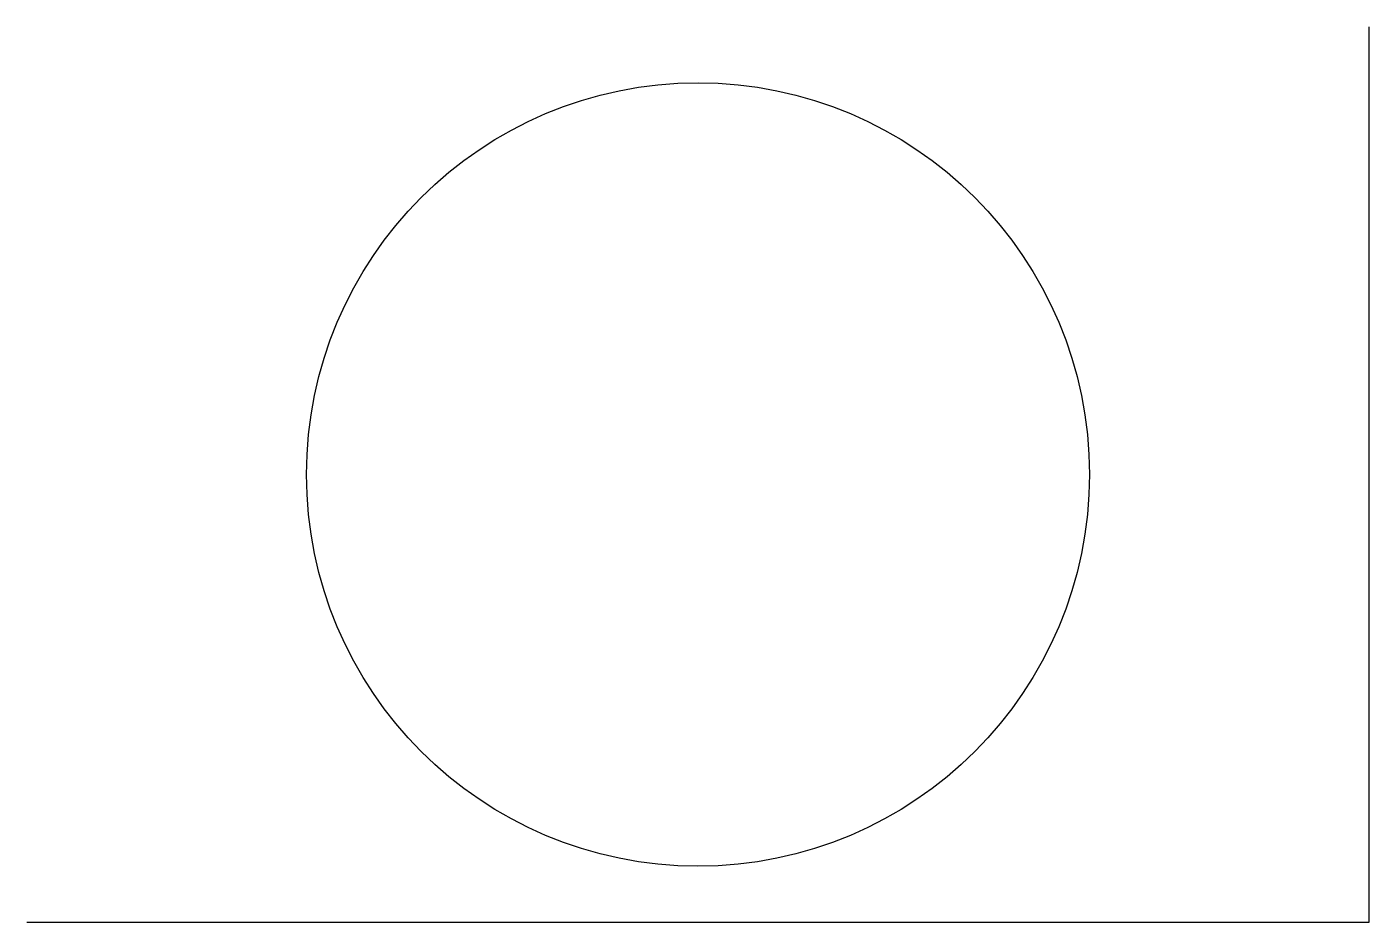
# Model space of a CAD drawing. Extents: x 0 to 120, y 0 to 80.
import ezdxf

# ---------------------------------------------------------------- set-up
doc = ezdxf.new("R2010")
doc.units = 0
doc.layers.get('0').update_dxf_attribs({"color": 5, "linetype": 'CONTINUOUS'})

msp = doc.modelspace()

# ---------------------------------------------------------------- linework, layer by layer
at = {"color": 3}
msp.add_line((120, 0), (120, 80), dxfattribs=at)
at = {"color": 1}
msp.add_line((0, 0), (120, 0), dxfattribs=at)
msp.add_circle((60, 40), 35, dxfattribs=at)

doc.saveas('drawing.dxf')
